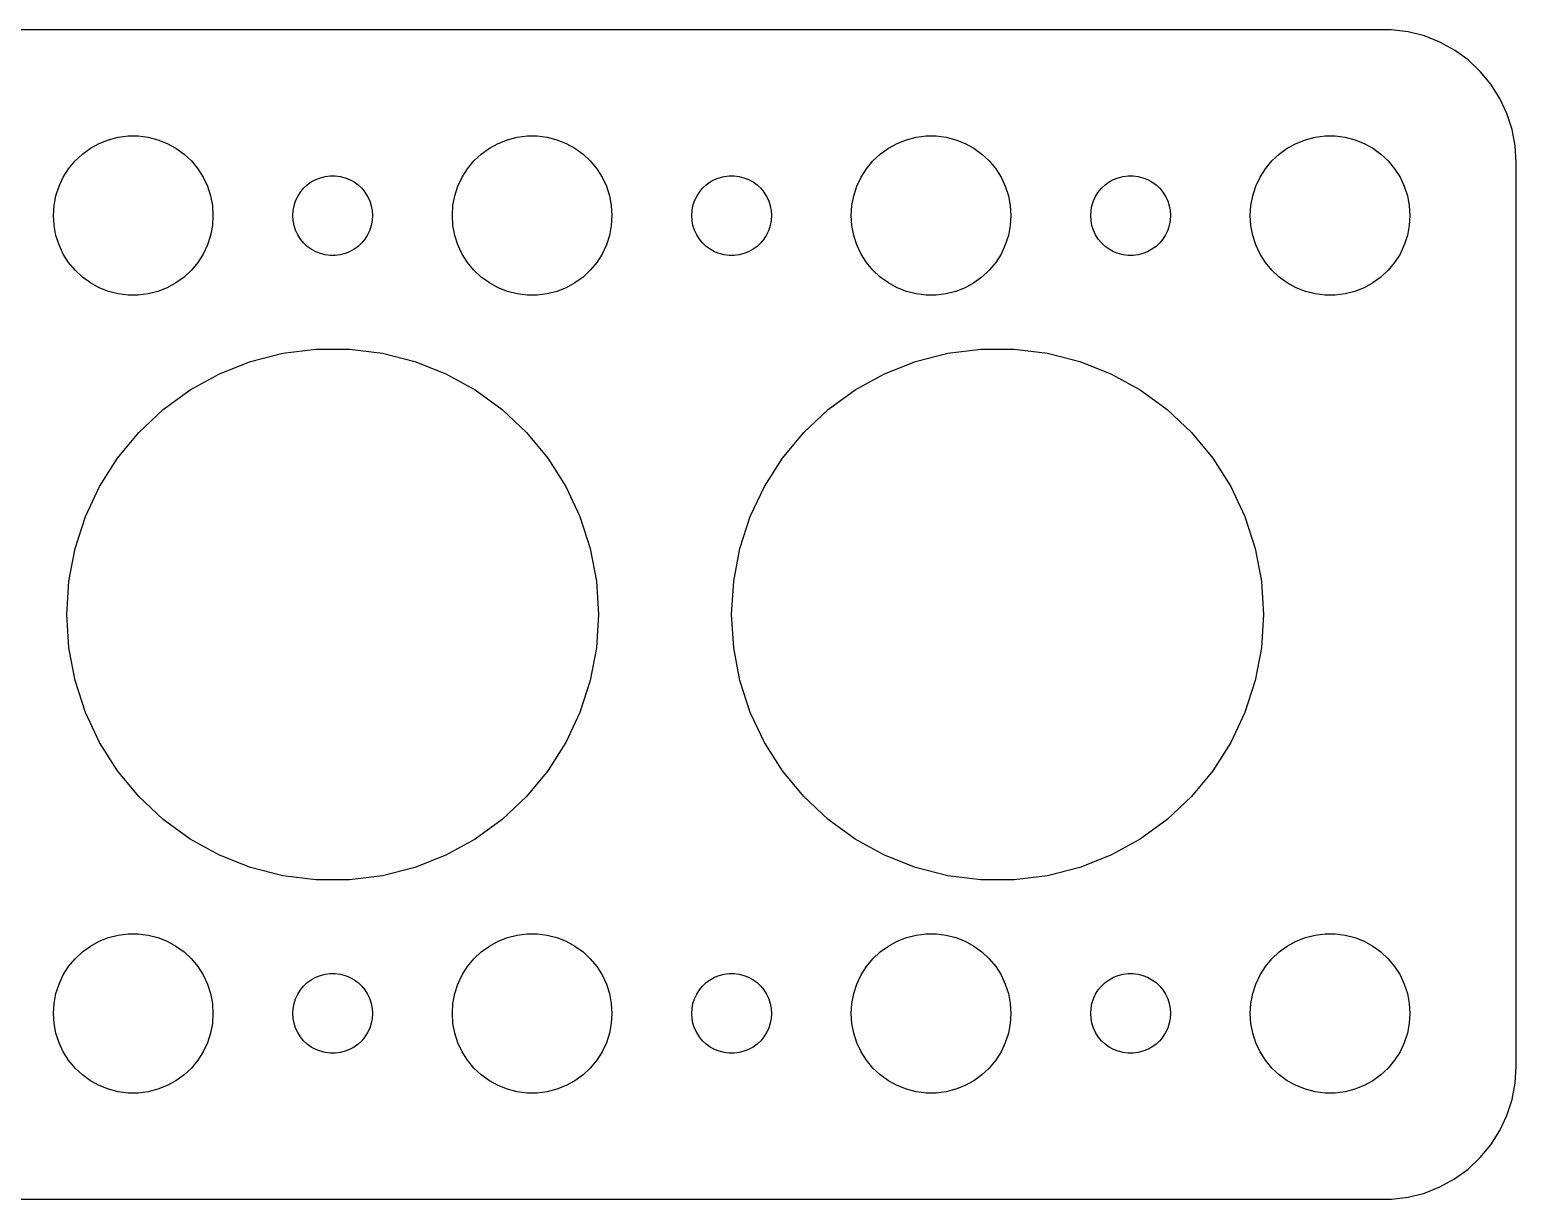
# Model space of a CAD drawing. Header units: metres. Extents: x -44.5 to 44.5, y 32 to 76.
# Drawn here: x -11.4 to 44.5, y 32 to 76 of the extents above; entities that cross this region are included whole.
import ezdxf

# ---------------------------------------------------------------- set-up
doc = ezdxf.new("R2010")
doc.units = ezdxf.units.M

msp = doc.modelspace()

# ---------------------------------------------------------------- linework, layer by layer
for p, q in [((39.8139, 75.9901), (-39.8139, 75.9901)), ((40.4369, 75.9114), (39.8139, 75.9901)), ((41.0451, 75.7553), (40.4369, 75.9114)), ((41.6289, 75.5241), (41.0451, 75.7553)), ((42.1791, 75.2216), (41.6289, 75.5241)), ((42.6871, 74.8526), (42.1791, 75.2216)), ((43.1448, 74.4227), (42.6871, 74.8526)), ((43.5451, 73.9389), (43.1448, 74.4227)), ((43.8815, 73.4088), (43.5451, 73.9389)), ((44.1489, 72.8406), (43.8815, 73.4088)), ((44.3429, 72.2434), (44.1489, 72.8406)), ((44.4606, 71.6267), (44.3429, 72.2434)), ((-9.10747, 71.533), (-8.77733, 71.7145)), ((-8.77733, 71.7145), (-8.42705, 71.8532)), ((-8.42705, 71.8532), (-8.06213, 71.9469)), ((-8.06213, 71.9469), (-7.68837, 71.9941)), ((-7.68837, 71.9941), (-7.31161, 71.9941)), ((-7.31161, 71.9941), (-6.93785, 71.9469)), ((-6.93785, 71.9469), (-6.57294, 71.8532)), ((-6.57294, 71.8532), (-6.22266, 71.7145)), ((-6.22266, 71.7145), (-5.89252, 71.533)), ((5.89252, 71.533), (6.22266, 71.7145)), ((6.22266, 71.7145), (6.57294, 71.8532)), ((6.57294, 71.8532), (6.93785, 71.9469)), ((6.93785, 71.9469), (7.31161, 71.9941)), ((7.31161, 71.9941), (7.68837, 71.9941)), ((7.68837, 71.9941), (8.06213, 71.9469)), ((8.06213, 71.9469), (8.42705, 71.8532)), ((8.42705, 71.8532), (8.77733, 71.7145)), ((8.77733, 71.7145), (9.10747, 71.533)), ((20.8925, 71.533), (21.2227, 71.7145)), ((21.2227, 71.7145), (21.5729, 71.8532)), ((21.5729, 71.8532), (21.9379, 71.9469)), ((21.9379, 71.9469), (22.3116, 71.9941)), ((22.3116, 71.9941), (22.6884, 71.9941)), ((22.6884, 71.9941), (23.0621, 71.9469)), ((23.0621, 71.9469), (23.427, 71.8532)), ((23.427, 71.8532), (23.7773, 71.7145)), ((23.7773, 71.7145), (24.1075, 71.533)), ((35.8925, 71.533), (36.2227, 71.7145)), ((36.2227, 71.7145), (36.5729, 71.8532)), ((36.5729, 71.8532), (36.9379, 71.9469)), ((36.9379, 71.9469), (37.3116, 71.9941)), ((37.3116, 71.9941), (37.6884, 71.9941)), ((37.6884, 71.9941), (38.0621, 71.9469)), ((38.0621, 71.9469), (38.427, 71.8532)), ((38.427, 71.8532), (38.7773, 71.7145)), ((38.7773, 71.7145), (39.1075, 71.533)), ((44.5, 71), (44.4606, 71.6267)), ((-9.92705, 70.7634), (-9.6869, 71.0536)), ((-9.6869, 71.0536), (-9.41226, 71.3115)), ((-9.41226, 71.3115), (-9.10747, 71.533)), ((-5.89252, 71.533), (-5.58772, 71.3115)), ((-5.58772, 71.3115), (-5.31308, 71.0536)), ((-5.31308, 71.0536), (-5.07294, 70.7634)), ((5.07294, 70.7634), (5.31308, 71.0536)), ((5.31308, 71.0536), (5.58772, 71.3115)), ((5.58772, 71.3115), (5.89252, 71.533)), ((9.10747, 71.533), (9.41226, 71.3115)), ((9.41226, 71.3115), (9.6869, 71.0536)), ((9.6869, 71.0536), (9.92705, 70.7634)), ((20.0729, 70.7634), (20.3131, 71.0536)), ((20.3131, 71.0536), (20.5877, 71.3115)), ((20.5877, 71.3115), (20.8925, 71.533)), ((24.1075, 71.533), (24.4123, 71.3115)), ((24.4123, 71.3115), (24.6869, 71.0536)), ((24.6869, 71.0536), (24.927, 70.7634)), ((35.0729, 70.7634), (35.3131, 71.0536)), ((35.3131, 71.0536), (35.5877, 71.3115)), ((35.5877, 71.3115), (35.8925, 71.533)), ((39.1075, 71.533), (39.4123, 71.3115)), ((39.4123, 71.3115), (39.6869, 71.0536)), ((39.6869, 71.0536), (39.927, 70.7634)), ((44.5, 37), (44.5, 71)), ((-10.2893, 70.1044), (-10.1289, 70.4453)), ((-10.1289, 70.4453), (-9.92705, 70.7634)), ((-5.07294, 70.7634), (-4.87108, 70.4453)), ((-4.87108, 70.4453), (-4.71066, 70.1044)), ((-0.63866, 70.3572), (-0.46352, 70.4266)), ((-0.46352, 70.4266), (-0.28107, 70.4734)), ((-0.28107, 70.4734), (-0.09418, 70.497)), ((-0.09418, 70.497), (0.09418, 70.497)), ((0.09418, 70.497), (0.28107, 70.4734)), ((0.28107, 70.4734), (0.46352, 70.4266)), ((0.46352, 70.4266), (0.63866, 70.3572)), ((4.71066, 70.1044), (4.87108, 70.4453)), ((4.87108, 70.4453), (5.07294, 70.7634)), ((9.92705, 70.7634), (10.1289, 70.4453)), ((10.1289, 70.4453), (10.2893, 70.1044)), ((14.3613, 70.3572), (14.5365, 70.4266)), ((14.5365, 70.4266), (14.7189, 70.4734)), ((14.7189, 70.4734), (14.9058, 70.497)), ((14.9058, 70.497), (15.0942, 70.497)), ((15.0942, 70.497), (15.2811, 70.4734)), ((15.2811, 70.4734), (15.4635, 70.4266)), ((15.4635, 70.4266), (15.6387, 70.3572)), ((19.7107, 70.1044), (19.8711, 70.4453)), ((19.8711, 70.4453), (20.0729, 70.7634)), ((24.927, 70.7634), (25.1289, 70.4453)), ((25.1289, 70.4453), (25.2893, 70.1044)), ((29.3613, 70.3572), (29.5365, 70.4266)), ((29.5365, 70.4266), (29.7189, 70.4734)), ((29.7189, 70.4734), (29.9058, 70.497)), ((29.9058, 70.497), (30.0942, 70.497)), ((30.0942, 70.497), (30.2811, 70.4734)), ((30.2811, 70.4734), (30.4635, 70.4266)), ((30.4635, 70.4266), (30.6387, 70.3572)), ((34.7107, 70.1044), (34.8711, 70.4453)), ((34.8711, 70.4453), (35.0729, 70.7634)), ((39.927, 70.7634), (40.1289, 70.4453)), ((40.1289, 70.4453), (40.2893, 70.1044)), ((-10.4057, 69.7461), (-10.2893, 70.1044)), ((-4.71066, 70.1044), (-4.59424, 69.7461)), ((-1.31445, 69.7226), (-1.21352, 69.8817)), ((-1.21352, 69.8817), (-1.09344, 70.0268)), ((-1.09344, 70.0268), (-0.95613, 70.1558)), ((-0.95613, 70.1558), (-0.80373, 70.2665)), ((-0.80373, 70.2665), (-0.63866, 70.3572)), ((0.63866, 70.3572), (0.80373, 70.2665)), ((0.80373, 70.2665), (0.95613, 70.1558)), ((0.95613, 70.1558), (1.09344, 70.0268)), ((1.09344, 70.0268), (1.21352, 69.8817)), ((1.21352, 69.8817), (1.31445, 69.7226)), ((4.59424, 69.7461), (4.71066, 70.1044)), ((10.2893, 70.1044), (10.4057, 69.7461)), ((13.6855, 69.7226), (13.7865, 69.8817)), ((13.7865, 69.8817), (13.9065, 70.0268)), ((13.9065, 70.0268), (14.0439, 70.1558)), ((14.0439, 70.1558), (14.1963, 70.2665)), ((14.1963, 70.2665), (14.3613, 70.3572)), ((15.6387, 70.3572), (15.8037, 70.2665)), ((15.8037, 70.2665), (15.9561, 70.1558)), ((15.9561, 70.1558), (16.0934, 70.0268)), ((16.0934, 70.0268), (16.2135, 69.8817)), ((16.2135, 69.8817), (16.3145, 69.7226)), ((19.5942, 69.7461), (19.7107, 70.1044)), ((25.2893, 70.1044), (25.4057, 69.7461)), ((28.6855, 69.7226), (28.7865, 69.8817)), ((28.7865, 69.8817), (28.9065, 70.0268)), ((28.9065, 70.0268), (29.0439, 70.1558)), ((29.0439, 70.1558), (29.1963, 70.2665)), ((29.1963, 70.2665), (29.3613, 70.3572)), ((30.6387, 70.3572), (30.8037, 70.2665)), ((30.8037, 70.2665), (30.9561, 70.1558)), ((30.9561, 70.1558), (31.0934, 70.0268)), ((31.0934, 70.0268), (31.2135, 69.8817)), ((31.2135, 69.8817), (31.3145, 69.7226)), ((34.5942, 69.7461), (34.7107, 70.1044)), ((40.2893, 70.1044), (40.4057, 69.7461)), ((-10.5, 69), (-10.4763, 69.376)), ((-10.4763, 69.376), (-10.4057, 69.7461)), ((-4.59424, 69.7461), (-4.52365, 69.376)), ((-4.52365, 69.376), (-4.5, 69)), ((-1.48816, 69.188), (-1.45287, 69.373)), ((-1.45287, 69.373), (-1.39465, 69.5522)), ((-1.39465, 69.5522), (-1.31445, 69.7226)), ((1.31445, 69.7226), (1.39465, 69.5522)), ((1.39465, 69.5522), (1.45287, 69.373)), ((1.45287, 69.373), (1.48816, 69.188)), ((4.5, 69), (4.52365, 69.376)), ((4.52365, 69.376), (4.59424, 69.7461)), ((10.4057, 69.7461), (10.4763, 69.376)), ((10.4763, 69.376), (10.5, 69)), ((13.5118, 69.188), (13.5471, 69.373)), ((13.5471, 69.373), (13.6053, 69.5522)), ((13.6053, 69.5522), (13.6855, 69.7226)), ((16.3145, 69.7226), (16.3947, 69.5522)), ((16.3947, 69.5522), (16.4529, 69.373)), ((16.4529, 69.373), (16.4882, 69.188)), ((19.5, 69), (19.5237, 69.376)), ((19.5237, 69.376), (19.5942, 69.7461)), ((25.4057, 69.7461), (25.4763, 69.376)), ((25.4763, 69.376), (25.5, 69)), ((28.5118, 69.188), (28.5471, 69.373)), ((28.5471, 69.373), (28.6053, 69.5522)), ((28.6053, 69.5522), (28.6855, 69.7226)), ((31.3145, 69.7226), (31.3947, 69.5522)), ((31.3947, 69.5522), (31.4529, 69.373)), ((31.4529, 69.373), (31.4882, 69.188)), ((34.5, 69), (34.5237, 69.376)), ((34.5237, 69.376), (34.5942, 69.7461)), ((40.4057, 69.7461), (40.4763, 69.376)), ((40.4763, 69.376), (40.5, 69)), ((-10.4763, 68.624), (-10.5, 69)), ((-4.5, 69), (-4.52365, 68.624)), ((-1.5, 69), (-1.48816, 69.188)), ((-1.48816, 68.812), (-1.5, 69)), ((-1.45287, 68.627), (-1.48816, 68.812)), ((1.48816, 68.812), (1.45287, 68.627)), ((1.48816, 69.188), (1.5, 69)), ((1.5, 69), (1.48816, 68.812)), ((4.52365, 68.624), (4.5, 69)), ((10.5, 69), (10.4763, 68.624)), ((13.5, 69), (13.5118, 69.188)), ((13.5118, 68.812), (13.5, 69)), ((13.5471, 68.627), (13.5118, 68.812)), ((16.4882, 68.812), (16.4529, 68.627)), ((16.4882, 69.188), (16.5, 69)), ((16.5, 69), (16.4882, 68.812)), ((19.5237, 68.624), (19.5, 69)), ((25.5, 69), (25.4763, 68.624)), ((28.5, 69), (28.5118, 69.188)), ((28.5118, 68.812), (28.5, 69)), ((28.5471, 68.627), (28.5118, 68.812)), ((31.4882, 68.812), (31.4529, 68.627)), ((31.4882, 69.188), (31.5, 69)), ((31.5, 69), (31.4882, 68.812)), ((34.5237, 68.624), (34.5, 69)), ((40.5, 69), (40.4763, 68.624)), ((-10.4057, 68.2539), (-10.4763, 68.624)), ((-10.2893, 67.8956), (-10.4057, 68.2539)), ((-4.59424, 68.2539), (-4.71066, 67.8956)), ((-4.52365, 68.624), (-4.59424, 68.2539)), ((-1.39465, 68.4478), (-1.45287, 68.627)), ((-1.31445, 68.2774), (-1.39465, 68.4478)), ((-1.21352, 68.1183), (-1.31445, 68.2774)), ((1.31445, 68.2774), (1.21352, 68.1183)), ((1.39465, 68.4478), (1.31445, 68.2774)), ((1.45287, 68.627), (1.39465, 68.4478)), ((4.59424, 68.2539), (4.52365, 68.624)), ((4.71066, 67.8956), (4.59424, 68.2539)), ((10.4057, 68.2539), (10.2893, 67.8956)), ((10.4763, 68.624), (10.4057, 68.2539)), ((13.6053, 68.4478), (13.5471, 68.627)), ((13.6855, 68.2774), (13.6053, 68.4478)), ((13.7865, 68.1183), (13.6855, 68.2774)), ((16.3145, 68.2774), (16.2135, 68.1183)), ((16.3947, 68.4478), (16.3145, 68.2774)), ((16.4529, 68.627), (16.3947, 68.4478)), ((19.5942, 68.2539), (19.5237, 68.624)), ((19.7107, 67.8956), (19.5942, 68.2539)), ((25.4057, 68.2539), (25.2893, 67.8956)), ((25.4763, 68.624), (25.4057, 68.2539)), ((28.6053, 68.4478), (28.5471, 68.627)), ((28.6855, 68.2774), (28.6053, 68.4478)), ((28.7865, 68.1183), (28.6855, 68.2774)), ((31.3145, 68.2774), (31.2135, 68.1183)), ((31.3947, 68.4478), (31.3145, 68.2774)), ((31.4529, 68.627), (31.3947, 68.4478)), ((34.5942, 68.2539), (34.5237, 68.624)), ((34.7107, 67.8956), (34.5942, 68.2539)), ((40.4057, 68.2539), (40.2893, 67.8956)), ((40.4763, 68.624), (40.4057, 68.2539)), ((-10.1289, 67.5547), (-10.2893, 67.8956)), ((-4.71066, 67.8956), (-4.87108, 67.5547)), ((-1.09344, 67.9732), (-1.21352, 68.1183)), ((-0.95613, 67.8442), (-1.09344, 67.9732)), ((-0.80373, 67.7335), (-0.95613, 67.8442)), ((-0.63866, 67.6427), (-0.80373, 67.7335)), ((-0.46352, 67.5734), (-0.63866, 67.6427)), ((0.63866, 67.6427), (0.46352, 67.5734)), ((0.80373, 67.7335), (0.63866, 67.6427)), ((0.95613, 67.8442), (0.80373, 67.7335)), ((1.09344, 67.9732), (0.95613, 67.8442)), ((1.21352, 68.1183), (1.09344, 67.9732)), ((4.87108, 67.5547), (4.71066, 67.8956)), ((10.2893, 67.8956), (10.1289, 67.5547)), ((13.9065, 67.9732), (13.7865, 68.1183)), ((14.0439, 67.8442), (13.9065, 67.9732)), ((14.1963, 67.7335), (14.0439, 67.8442)), ((14.3613, 67.6427), (14.1963, 67.7335)), ((14.5365, 67.5734), (14.3613, 67.6427)), ((15.6387, 67.6427), (15.4635, 67.5734)), ((15.8037, 67.7335), (15.6387, 67.6427)), ((15.9561, 67.8442), (15.8037, 67.7335)), ((16.0934, 67.9732), (15.9561, 67.8442)), ((16.2135, 68.1183), (16.0934, 67.9732)), ((19.8711, 67.5547), (19.7107, 67.8956)), ((25.2893, 67.8956), (25.1289, 67.5547)), ((28.9065, 67.9732), (28.7865, 68.1183)), ((29.0439, 67.8442), (28.9065, 67.9732)), ((29.1963, 67.7335), (29.0439, 67.8442)), ((29.3613, 67.6427), (29.1963, 67.7335)), ((29.5365, 67.5734), (29.3613, 67.6427)), ((30.6387, 67.6427), (30.4635, 67.5734)), ((30.8037, 67.7335), (30.6387, 67.6427)), ((30.9561, 67.8442), (30.8037, 67.7335)), ((31.0934, 67.9732), (30.9561, 67.8442)), ((31.2135, 68.1183), (31.0934, 67.9732)), ((34.8711, 67.5547), (34.7107, 67.8956)), ((40.2893, 67.8956), (40.1289, 67.5547)), ((-9.92705, 67.2366), (-10.1289, 67.5547)), ((-9.6869, 66.9464), (-9.92705, 67.2366)), ((-5.07294, 67.2366), (-5.31308, 66.9464)), ((-4.87108, 67.5547), (-5.07294, 67.2366)), ((-0.28107, 67.5266), (-0.46352, 67.5734)), ((-0.09418, 67.5029), (-0.28107, 67.5266)), ((0.09418, 67.5029), (-0.09418, 67.5029)), ((0.28107, 67.5266), (0.09418, 67.5029)), ((0.46352, 67.5734), (0.28107, 67.5266)), ((5.07294, 67.2366), (4.87108, 67.5547)), ((5.31308, 66.9464), (5.07294, 67.2366)), ((9.92705, 67.2366), (9.6869, 66.9464)), ((10.1289, 67.5547), (9.92705, 67.2366)), ((14.7189, 67.5266), (14.5365, 67.5734)), ((14.9058, 67.5029), (14.7189, 67.5266)), ((15.0942, 67.5029), (14.9058, 67.5029)), ((15.2811, 67.5266), (15.0942, 67.5029)), ((15.4635, 67.5734), (15.2811, 67.5266)), ((20.0729, 67.2366), (19.8711, 67.5547)), ((20.3131, 66.9464), (20.0729, 67.2366)), ((24.927, 67.2366), (24.6869, 66.9464)), ((25.1289, 67.5547), (24.927, 67.2366)), ((29.7189, 67.5266), (29.5365, 67.5734)), ((29.9058, 67.5029), (29.7189, 67.5266)), ((30.0942, 67.5029), (29.9058, 67.5029)), ((30.2811, 67.5266), (30.0942, 67.5029)), ((30.4635, 67.5734), (30.2811, 67.5266)), ((35.0729, 67.2366), (34.8711, 67.5547)), ((35.3131, 66.9464), (35.0729, 67.2366)), ((39.927, 67.2366), (39.6869, 66.9464)), ((40.1289, 67.5547), (39.927, 67.2366)), ((-9.41226, 66.6884), (-9.6869, 66.9464)), ((-9.10747, 66.467), (-9.41226, 66.6884)), ((-5.58772, 66.6884), (-5.89252, 66.467)), ((-5.31308, 66.9464), (-5.58772, 66.6884)), ((5.58772, 66.6884), (5.31308, 66.9464)), ((5.89252, 66.467), (5.58772, 66.6884)), ((9.41226, 66.6884), (9.10747, 66.467)), ((9.6869, 66.9464), (9.41226, 66.6884)), ((20.5877, 66.6884), (20.3131, 66.9464)), ((20.8925, 66.467), (20.5877, 66.6884)), ((24.4123, 66.6884), (24.1075, 66.467)), ((24.6869, 66.9464), (24.4123, 66.6884)), ((35.5877, 66.6884), (35.3131, 66.9464)), ((35.8925, 66.467), (35.5877, 66.6884)), ((39.4123, 66.6884), (39.1075, 66.467)), ((39.6869, 66.9464), (39.4123, 66.6884)), ((-8.77733, 66.2855), (-9.10747, 66.467)), ((-8.42705, 66.1468), (-8.77733, 66.2855)), ((-8.06213, 66.0531), (-8.42705, 66.1468)), ((-7.68837, 66.0059), (-8.06213, 66.0531)), ((-7.31161, 66.0059), (-7.68837, 66.0059)), ((-6.93785, 66.0531), (-7.31161, 66.0059)), ((-6.57294, 66.1468), (-6.93785, 66.0531)), ((-6.22266, 66.2855), (-6.57294, 66.1468)), ((-5.89252, 66.467), (-6.22266, 66.2855)), ((6.22266, 66.2855), (5.89252, 66.467)), ((6.57294, 66.1468), (6.22266, 66.2855)), ((6.93785, 66.0531), (6.57294, 66.1468)), ((7.31161, 66.0059), (6.93785, 66.0531)), ((7.68837, 66.0059), (7.31161, 66.0059)), ((8.06213, 66.0531), (7.68837, 66.0059)), ((8.42705, 66.1468), (8.06213, 66.0531)), ((8.77733, 66.2855), (8.42705, 66.1468)), ((9.10747, 66.467), (8.77733, 66.2855)), ((21.2227, 66.2855), (20.8925, 66.467)), ((21.5729, 66.1468), (21.2227, 66.2855)), ((21.9379, 66.0531), (21.5729, 66.1468)), ((22.3116, 66.0059), (21.9379, 66.0531)), ((22.6884, 66.0059), (22.3116, 66.0059)), ((23.0621, 66.0531), (22.6884, 66.0059)), ((23.427, 66.1468), (23.0621, 66.0531)), ((23.7773, 66.2855), (23.427, 66.1468)), ((24.1075, 66.467), (23.7773, 66.2855)), ((36.2227, 66.2855), (35.8925, 66.467)), ((36.5729, 66.1468), (36.2227, 66.2855)), ((36.9379, 66.0531), (36.5729, 66.1468)), ((37.3116, 66.0059), (36.9379, 66.0531)), ((37.6884, 66.0059), (37.3116, 66.0059)), ((38.0621, 66.0531), (37.6884, 66.0059)), ((38.427, 66.1468), (38.0621, 66.0531)), ((38.7773, 66.2855), (38.427, 66.1468)), ((39.1075, 66.467), (38.7773, 66.2855)), ((-3.09016, 63.5106), (-1.87381, 63.8229)), ((-1.87381, 63.8229), (-0.6279, 63.9803)), ((-0.6279, 63.9803), (0.6279, 63.9803)), ((0.6279, 63.9803), (1.87381, 63.8229)), ((1.87381, 63.8229), (3.09016, 63.5106)), ((21.9098, 63.5106), (23.1262, 63.8229)), ((23.1262, 63.8229), (24.3721, 63.9803)), ((24.3721, 63.9803), (25.6279, 63.9803)), ((25.6279, 63.9803), (26.8738, 63.8229)), ((26.8738, 63.8229), (28.0902, 63.5106)), ((-4.25778, 63.0483), (-3.09016, 63.5106)), ((3.09016, 63.5106), (4.25778, 63.0483)), ((20.7422, 63.0483), (21.9098, 63.5106)), ((28.0902, 63.5106), (29.2578, 63.0483)), ((-5.35826, 62.4433), (-4.25778, 63.0483)), ((4.25778, 63.0483), (5.35826, 62.4433)), ((19.6417, 62.4433), (20.7422, 63.0483)), ((29.2578, 63.0483), (30.3583, 62.4433)), ((-6.37424, 61.7051), (-5.35826, 62.4433)), ((5.35826, 62.4433), (6.37424, 61.7051)), ((18.6257, 61.7051), (19.6417, 62.4433)), ((30.3583, 62.4433), (31.3742, 61.7051)), ((-7.28967, 60.8455), (-6.37424, 61.7051)), ((6.37424, 61.7051), (7.28967, 60.8455)), ((17.7103, 60.8455), (18.6257, 61.7051)), ((31.3742, 61.7051), (32.2897, 60.8455)), ((-8.09016, 59.8778), (-7.28967, 60.8455)), ((7.28967, 60.8455), (8.09016, 59.8778)), ((16.9098, 59.8778), (17.7103, 60.8455)), ((32.2897, 60.8455), (33.0902, 59.8778)), ((-8.76306, 58.8175), (-8.09016, 59.8778)), ((8.09016, 59.8778), (8.76306, 58.8175)), ((16.2369, 58.8175), (16.9098, 59.8778)), ((33.0902, 59.8778), (33.7631, 58.8175)), ((-9.29776, 57.6812), (-8.76306, 58.8175)), ((8.76306, 58.8175), (9.29776, 57.6812)), ((15.7022, 57.6812), (16.2369, 58.8175)), ((33.7631, 58.8175), (34.2978, 57.6812)), ((-9.68582, 56.4869), (-9.29776, 57.6812)), ((9.29776, 57.6812), (9.68582, 56.4869)), ((15.3142, 56.4869), (15.7022, 57.6812)), ((34.2978, 57.6812), (34.6858, 56.4869)), ((-9.92114, 55.2533), (-9.68582, 56.4869)), ((9.68582, 56.4869), (9.92114, 55.2533)), ((15.0788, 55.2533), (15.3142, 56.4869)), ((34.6858, 56.4869), (34.9211, 55.2533)), ((-10, 54), (-9.92114, 55.2533)), ((9.92114, 55.2533), (10, 54)), ((15, 54), (15.0788, 55.2533)), ((34.9211, 55.2533), (35, 54)), ((-9.92114, 52.7467), (-10, 54)), ((10, 54), (9.92114, 52.7467)), ((15.0788, 52.7467), (15, 54)), ((35, 54), (34.9211, 52.7467)), ((-9.68582, 51.5131), (-9.92114, 52.7467)), ((9.92114, 52.7467), (9.68582, 51.5131)), ((15.3142, 51.5131), (15.0788, 52.7467)), ((34.9211, 52.7467), (34.6858, 51.5131)), ((-9.29776, 50.3188), (-9.68582, 51.5131)), ((9.68582, 51.5131), (9.29776, 50.3188)), ((15.7022, 50.3188), (15.3142, 51.5131)), ((34.6858, 51.5131), (34.2978, 50.3188)), ((-8.76306, 49.1825), (-9.29776, 50.3188)), ((9.29776, 50.3188), (8.76306, 49.1825)), ((16.2369, 49.1825), (15.7022, 50.3188)), ((34.2978, 50.3188), (33.7631, 49.1825)), ((-8.09016, 48.1222), (-8.76306, 49.1825)), ((8.76306, 49.1825), (8.09016, 48.1222)), ((16.9098, 48.1222), (16.2369, 49.1825)), ((33.7631, 49.1825), (33.0902, 48.1222)), ((-7.28967, 47.1545), (-8.09016, 48.1222)), ((8.09016, 48.1222), (7.28967, 47.1545)), ((17.7103, 47.1545), (16.9098, 48.1222)), ((33.0902, 48.1222), (32.2897, 47.1545)), ((-6.37424, 46.2949), (-7.28967, 47.1545)), ((7.28967, 47.1545), (6.37424, 46.2949)), ((18.6257, 46.2949), (17.7103, 47.1545)), ((32.2897, 47.1545), (31.3742, 46.2949)), ((-5.35826, 45.5567), (-6.37424, 46.2949)), ((6.37424, 46.2949), (5.35826, 45.5567)), ((19.6417, 45.5567), (18.6257, 46.2949)), ((31.3742, 46.2949), (30.3583, 45.5567)), ((-4.25778, 44.9517), (-5.35826, 45.5567)), ((5.35826, 45.5567), (4.25778, 44.9517)), ((20.7422, 44.9517), (19.6417, 45.5567)), ((30.3583, 45.5567), (29.2578, 44.9517)), ((-3.09016, 44.4894), (-4.25778, 44.9517)), ((4.25778, 44.9517), (3.09016, 44.4894)), ((21.9098, 44.4894), (20.7422, 44.9517)), ((29.2578, 44.9517), (28.0902, 44.4894)), ((-1.87381, 44.1771), (-3.09016, 44.4894)), ((-0.6279, 44.0197), (-1.87381, 44.1771)), ((1.87381, 44.1771), (0.6279, 44.0197)), ((3.09016, 44.4894), (1.87381, 44.1771)), ((23.1262, 44.1771), (21.9098, 44.4894)), ((24.3721, 44.0197), (23.1262, 44.1771)), ((26.8738, 44.1771), (25.6279, 44.0197)), ((28.0902, 44.4894), (26.8738, 44.1771)), ((0.6279, 44.0197), (-0.6279, 44.0197)), ((25.6279, 44.0197), (24.3721, 44.0197)), ((-8.42705, 41.8532), (-8.06213, 41.9469)), ((-8.06213, 41.9469), (-7.68837, 41.9941)), ((-7.68837, 41.9941), (-7.31161, 41.9941)), ((-7.31161, 41.9941), (-6.93785, 41.9469)), ((-6.93785, 41.9469), (-6.57294, 41.8532)), ((6.57294, 41.8532), (6.93785, 41.9469)), ((6.93785, 41.9469), (7.31161, 41.9941)), ((7.31161, 41.9941), (7.68837, 41.9941)), ((7.68837, 41.9941), (8.06213, 41.9469)), ((8.06213, 41.9469), (8.42705, 41.8532)), ((21.5729, 41.8532), (21.9379, 41.9469)), ((21.9379, 41.9469), (22.3116, 41.9941)), ((22.3116, 41.9941), (22.6884, 41.9941)), ((22.6884, 41.9941), (23.0621, 41.9469)), ((23.0621, 41.9469), (23.427, 41.8532)), ((36.5729, 41.8532), (36.9379, 41.9469)), ((36.9379, 41.9469), (37.3116, 41.9941)), ((37.3116, 41.9941), (37.6884, 41.9941)), ((37.6884, 41.9941), (38.0621, 41.9469)), ((38.0621, 41.9469), (38.427, 41.8532)), ((-9.41226, 41.3116), (-9.10747, 41.533)), ((-9.10747, 41.533), (-8.77733, 41.7145)), ((-8.77733, 41.7145), (-8.42705, 41.8532)), ((-6.57294, 41.8532), (-6.22266, 41.7145)), ((-6.22266, 41.7145), (-5.89252, 41.533)), ((-5.89252, 41.533), (-5.58772, 41.3116)), ((5.58772, 41.3116), (5.89252, 41.533)), ((5.89252, 41.533), (6.22266, 41.7145)), ((6.22266, 41.7145), (6.57294, 41.8532)), ((8.42705, 41.8532), (8.77733, 41.7145)), ((8.77733, 41.7145), (9.10747, 41.533)), ((9.10747, 41.533), (9.41226, 41.3116)), ((20.5877, 41.3116), (20.8925, 41.533)), ((20.8925, 41.533), (21.2227, 41.7145)), ((21.2227, 41.7145), (21.5729, 41.8532)), ((23.427, 41.8532), (23.7773, 41.7145)), ((23.7773, 41.7145), (24.1075, 41.533)), ((24.1075, 41.533), (24.4123, 41.3116)), ((35.5877, 41.3116), (35.8925, 41.533)), ((35.8925, 41.533), (36.2227, 41.7145)), ((36.2227, 41.7145), (36.5729, 41.8532)), ((38.427, 41.8532), (38.7773, 41.7145)), ((38.7773, 41.7145), (39.1075, 41.533)), ((39.1075, 41.533), (39.4123, 41.3116)), ((-9.92705, 40.7634), (-9.6869, 41.0536)), ((-9.6869, 41.0536), (-9.41226, 41.3116)), ((-5.58772, 41.3116), (-5.31308, 41.0536)), ((-5.31308, 41.0536), (-5.07294, 40.7634)), ((5.07294, 40.7634), (5.31308, 41.0536)), ((5.31308, 41.0536), (5.58772, 41.3116)), ((9.41226, 41.3116), (9.6869, 41.0536)), ((9.6869, 41.0536), (9.92705, 40.7634)), ((20.0729, 40.7634), (20.3131, 41.0536)), ((20.3131, 41.0536), (20.5877, 41.3116)), ((24.4123, 41.3116), (24.6869, 41.0536)), ((24.6869, 41.0536), (24.927, 40.7634)), ((35.0729, 40.7634), (35.3131, 41.0536)), ((35.3131, 41.0536), (35.5877, 41.3116)), ((39.4123, 41.3116), (39.6869, 41.0536)), ((39.6869, 41.0536), (39.927, 40.7634)), ((-10.2893, 40.1044), (-10.1289, 40.4453)), ((-10.1289, 40.4453), (-9.92705, 40.7634)), ((-5.07294, 40.7634), (-4.87108, 40.4453)), ((-4.87108, 40.4453), (-4.71066, 40.1044)), ((-0.95613, 40.1558), (-0.80373, 40.2665)), ((-0.80373, 40.2665), (-0.63866, 40.3573)), ((-0.63866, 40.3573), (-0.46352, 40.4266)), ((-0.46352, 40.4266), (-0.28107, 40.4734)), ((-0.28107, 40.4734), (-0.09418, 40.4971)), ((-0.09418, 40.4971), (0.09418, 40.4971)), ((0.09418, 40.4971), (0.28107, 40.4734)), ((0.28107, 40.4734), (0.46352, 40.4266)), ((0.46352, 40.4266), (0.63866, 40.3573)), ((0.63866, 40.3573), (0.80373, 40.2665)), ((0.80373, 40.2665), (0.95613, 40.1558)), ((4.71066, 40.1044), (4.87108, 40.4453)), ((4.87108, 40.4453), (5.07294, 40.7634)), ((9.92705, 40.7634), (10.1289, 40.4453)), ((10.1289, 40.4453), (10.2893, 40.1044)), ((14.0439, 40.1558), (14.1963, 40.2665)), ((14.1963, 40.2665), (14.3613, 40.3573)), ((14.3613, 40.3573), (14.5365, 40.4266)), ((14.5365, 40.4266), (14.7189, 40.4734)), ((14.7189, 40.4734), (14.9058, 40.4971)), ((14.9058, 40.4971), (15.0942, 40.4971)), ((15.0942, 40.4971), (15.2811, 40.4734)), ((15.2811, 40.4734), (15.4635, 40.4266)), ((15.4635, 40.4266), (15.6387, 40.3573)), ((15.6387, 40.3573), (15.8037, 40.2665)), ((15.8037, 40.2665), (15.9561, 40.1558)), ((19.7107, 40.1044), (19.8711, 40.4453)), ((19.8711, 40.4453), (20.0729, 40.7634)), ((24.927, 40.7634), (25.1289, 40.4453)), ((25.1289, 40.4453), (25.2893, 40.1044)), ((29.0439, 40.1558), (29.1963, 40.2665)), ((29.1963, 40.2665), (29.3613, 40.3573)), ((29.3613, 40.3573), (29.5365, 40.4266)), ((29.5365, 40.4266), (29.7189, 40.4734)), ((29.7189, 40.4734), (29.9058, 40.4971)), ((29.9058, 40.4971), (30.0942, 40.4971)), ((30.0942, 40.4971), (30.2811, 40.4734)), ((30.2811, 40.4734), (30.4635, 40.4266)), ((30.4635, 40.4266), (30.6387, 40.3573)), ((30.6387, 40.3573), (30.8037, 40.2665)), ((30.8037, 40.2665), (30.9561, 40.1558)), ((34.7107, 40.1044), (34.8711, 40.4453)), ((34.8711, 40.4453), (35.0729, 40.7634)), ((39.927, 40.7634), (40.1289, 40.4453)), ((40.1289, 40.4453), (40.2893, 40.1044)), ((-10.4763, 39.376), (-10.4057, 39.7461)), ((-10.4057, 39.7461), (-10.2893, 40.1044)), ((-4.71066, 40.1044), (-4.59424, 39.7461)), ((-4.59424, 39.7461), (-4.52365, 39.376)), ((-1.39465, 39.5522), (-1.31445, 39.7226)), ((-1.31445, 39.7226), (-1.21352, 39.8817)), ((-1.21352, 39.8817), (-1.09344, 40.0268)), ((-1.09344, 40.0268), (-0.95613, 40.1558)), ((0.95613, 40.1558), (1.09344, 40.0268)), ((1.09344, 40.0268), (1.21352, 39.8817)), ((1.21352, 39.8817), (1.31445, 39.7226)), ((1.31445, 39.7226), (1.39465, 39.5522)), ((4.52365, 39.376), (4.59424, 39.7461)), ((4.59424, 39.7461), (4.71066, 40.1044)), ((10.2893, 40.1044), (10.4057, 39.7461)), ((10.4057, 39.7461), (10.4763, 39.376)), ((13.6053, 39.5522), (13.6855, 39.7226)), ((13.6855, 39.7226), (13.7865, 39.8817)), ((13.7865, 39.8817), (13.9065, 40.0268)), ((13.9065, 40.0268), (14.0439, 40.1558)), ((15.9561, 40.1558), (16.0934, 40.0268)), ((16.0934, 40.0268), (16.2135, 39.8817)), ((16.2135, 39.8817), (16.3145, 39.7226)), ((16.3145, 39.7226), (16.3947, 39.5522)), ((19.5237, 39.376), (19.5942, 39.7461)), ((19.5942, 39.7461), (19.7107, 40.1044)), ((25.2893, 40.1044), (25.4057, 39.7461)), ((25.4057, 39.7461), (25.4763, 39.376)), ((28.6053, 39.5522), (28.6855, 39.7226)), ((28.6855, 39.7226), (28.7865, 39.8817)), ((28.7865, 39.8817), (28.9065, 40.0268)), ((28.9065, 40.0268), (29.0439, 40.1558)), ((30.9561, 40.1558), (31.0934, 40.0268)), ((31.0934, 40.0268), (31.2135, 39.8817)), ((31.2135, 39.8817), (31.3145, 39.7226)), ((31.3145, 39.7226), (31.3947, 39.5522)), ((34.5237, 39.376), (34.5942, 39.7461)), ((34.5942, 39.7461), (34.7107, 40.1044)), ((40.2893, 40.1044), (40.4057, 39.7461)), ((40.4057, 39.7461), (40.4763, 39.376)), ((-10.5, 39), (-10.4763, 39.376)), ((-4.52365, 39.376), (-4.5, 39)), ((-1.5, 39), (-1.48816, 39.188)), ((-1.48816, 39.188), (-1.45287, 39.373)), ((-1.45287, 39.373), (-1.39465, 39.5522)), ((1.39465, 39.5522), (1.45287, 39.373)), ((1.45287, 39.373), (1.48816, 39.188)), ((1.48816, 39.188), (1.5, 39)), ((4.5, 39), (4.52365, 39.376)), ((10.4763, 39.376), (10.5, 39)), ((13.5, 39), (13.5118, 39.188)), ((13.5118, 39.188), (13.5471, 39.373)), ((13.5471, 39.373), (13.6053, 39.5522)), ((16.3947, 39.5522), (16.4529, 39.373)), ((16.4529, 39.373), (16.4882, 39.188)), ((16.4882, 39.188), (16.5, 39)), ((19.5, 39), (19.5237, 39.376)), ((25.4763, 39.376), (25.5, 39)), ((28.5, 39), (28.5118, 39.188)), ((28.5118, 39.188), (28.5471, 39.373)), ((28.5471, 39.373), (28.6053, 39.5522)), ((31.3947, 39.5522), (31.4529, 39.373)), ((31.4529, 39.373), (31.4882, 39.188)), ((31.4882, 39.188), (31.5, 39)), ((34.5, 39), (34.5237, 39.376)), ((40.4763, 39.376), (40.5, 39)), ((-10.4763, 38.624), (-10.5, 39)), ((-10.4057, 38.2539), (-10.4763, 38.624)), ((-4.52365, 38.624), (-4.59424, 38.2539)), ((-4.5, 39), (-4.52365, 38.624)), ((-1.48816, 38.812), (-1.5, 39)), ((-1.45287, 38.627), (-1.48816, 38.812)), ((-1.39465, 38.4478), (-1.45287, 38.627)), ((1.45287, 38.627), (1.39465, 38.4478)), ((1.48816, 38.812), (1.45287, 38.627)), ((1.5, 39), (1.48816, 38.812)), ((4.52365, 38.624), (4.5, 39)), ((4.59424, 38.2539), (4.52365, 38.624)), ((10.4763, 38.624), (10.4057, 38.2539)), ((10.5, 39), (10.4763, 38.624)), ((13.5118, 38.812), (13.5, 39)), ((13.5471, 38.627), (13.5118, 38.812)), ((13.6053, 38.4478), (13.5471, 38.627)), ((16.4529, 38.627), (16.3947, 38.4478)), ((16.4882, 38.812), (16.4529, 38.627)), ((16.5, 39), (16.4882, 38.812)), ((19.5237, 38.624), (19.5, 39)), ((19.5942, 38.2539), (19.5237, 38.624)), ((25.4763, 38.624), (25.4057, 38.2539)), ((25.5, 39), (25.4763, 38.624)), ((28.5118, 38.812), (28.5, 39)), ((28.5471, 38.627), (28.5118, 38.812)), ((28.6053, 38.4478), (28.5471, 38.627)), ((31.4529, 38.627), (31.3947, 38.4478)), ((31.4882, 38.812), (31.4529, 38.627)), ((31.5, 39), (31.4882, 38.812)), ((34.5237, 38.624), (34.5, 39)), ((34.5942, 38.2539), (34.5237, 38.624)), ((40.4763, 38.624), (40.4057, 38.2539)), ((40.5, 39), (40.4763, 38.624)), ((-10.2893, 37.8956), (-10.4057, 38.2539)), ((-4.59424, 38.2539), (-4.71066, 37.8956)), ((-1.31445, 38.2774), (-1.39465, 38.4478)), ((-1.21352, 38.1183), (-1.31445, 38.2774)), ((-1.09344, 37.9732), (-1.21352, 38.1183)), ((1.21352, 38.1183), (1.09344, 37.9732)), ((1.31445, 38.2774), (1.21352, 38.1183)), ((1.39465, 38.4478), (1.31445, 38.2774)), ((4.71066, 37.8956), (4.59424, 38.2539)), ((10.4057, 38.2539), (10.2893, 37.8956)), ((13.6855, 38.2774), (13.6053, 38.4478)), ((13.7865, 38.1183), (13.6855, 38.2774)), ((13.9065, 37.9732), (13.7865, 38.1183)), ((16.2135, 38.1183), (16.0934, 37.9732)), ((16.3145, 38.2774), (16.2135, 38.1183)), ((16.3947, 38.4478), (16.3145, 38.2774)), ((19.7107, 37.8956), (19.5942, 38.2539)), ((25.4057, 38.2539), (25.2893, 37.8956)), ((28.6855, 38.2774), (28.6053, 38.4478)), ((28.7865, 38.1183), (28.6855, 38.2774)), ((28.9065, 37.9732), (28.7865, 38.1183)), ((31.2135, 38.1183), (31.0934, 37.9732)), ((31.3145, 38.2774), (31.2135, 38.1183)), ((31.3947, 38.4478), (31.3145, 38.2774)), ((34.7107, 37.8956), (34.5942, 38.2539)), ((40.4057, 38.2539), (40.2893, 37.8956)), ((-10.1289, 37.5547), (-10.2893, 37.8956)), ((-9.92705, 37.2366), (-10.1289, 37.5547)), ((-4.87108, 37.5547), (-5.07294, 37.2366)), ((-4.71066, 37.8956), (-4.87108, 37.5547)), ((-0.95613, 37.8442), (-1.09344, 37.9732)), ((-0.80373, 37.7335), (-0.95613, 37.8442)), ((-0.63866, 37.6428), (-0.80373, 37.7335)), ((-0.46352, 37.5734), (-0.63866, 37.6428)), ((-0.28107, 37.5266), (-0.46352, 37.5734)), ((-0.09418, 37.503), (-0.28107, 37.5266)), ((0.09418, 37.503), (-0.09418, 37.503)), ((0.28107, 37.5266), (0.09418, 37.503)), ((0.46352, 37.5734), (0.28107, 37.5266)), ((0.63866, 37.6428), (0.46352, 37.5734)), ((0.80373, 37.7335), (0.63866, 37.6428)), ((0.95613, 37.8442), (0.80373, 37.7335)), ((1.09344, 37.9732), (0.95613, 37.8442)), ((4.87108, 37.5547), (4.71066, 37.8956)), ((5.07294, 37.2366), (4.87108, 37.5547)), ((10.1289, 37.5547), (9.92705, 37.2366)), ((10.2893, 37.8956), (10.1289, 37.5547)), ((14.0439, 37.8442), (13.9065, 37.9732)), ((14.1963, 37.7335), (14.0439, 37.8442)), ((14.3613, 37.6428), (14.1963, 37.7335)), ((14.5365, 37.5734), (14.3613, 37.6428)), ((14.7189, 37.5266), (14.5365, 37.5734)), ((14.9058, 37.503), (14.7189, 37.5266)), ((15.0942, 37.503), (14.9058, 37.503)), ((15.2811, 37.5266), (15.0942, 37.503)), ((15.4635, 37.5734), (15.2811, 37.5266)), ((15.6387, 37.6428), (15.4635, 37.5734)), ((15.8037, 37.7335), (15.6387, 37.6428)), ((15.9561, 37.8442), (15.8037, 37.7335)), ((16.0934, 37.9732), (15.9561, 37.8442)), ((19.8711, 37.5547), (19.7107, 37.8956)), ((20.0729, 37.2366), (19.8711, 37.5547)), ((25.1289, 37.5547), (24.927, 37.2366)), ((25.2893, 37.8956), (25.1289, 37.5547)), ((29.0439, 37.8442), (28.9065, 37.9732)), ((29.1963, 37.7335), (29.0439, 37.8442)), ((29.3613, 37.6428), (29.1963, 37.7335)), ((29.5365, 37.5734), (29.3613, 37.6428)), ((29.7189, 37.5266), (29.5365, 37.5734)), ((29.9058, 37.503), (29.7189, 37.5266)), ((30.0942, 37.503), (29.9058, 37.503)), ((30.2811, 37.5266), (30.0942, 37.503)), ((30.4635, 37.5734), (30.2811, 37.5266)), ((30.6387, 37.6428), (30.4635, 37.5734)), ((30.8037, 37.7335), (30.6387, 37.6428)), ((30.9561, 37.8442), (30.8037, 37.7335)), ((31.0934, 37.9732), (30.9561, 37.8442)), ((34.8711, 37.5547), (34.7107, 37.8956)), ((35.0729, 37.2366), (34.8711, 37.5547)), ((40.1289, 37.5547), (39.927, 37.2366)), ((40.2893, 37.8956), (40.1289, 37.5547)), ((-9.6869, 36.9464), (-9.92705, 37.2366)), ((-9.41226, 36.6885), (-9.6869, 36.9464)), ((-5.31308, 36.9464), (-5.58772, 36.6885)), ((-5.07294, 37.2366), (-5.31308, 36.9464)), ((5.31308, 36.9464), (5.07294, 37.2366)), ((5.58772, 36.6885), (5.31308, 36.9464)), ((9.6869, 36.9464), (9.41226, 36.6885)), ((9.92705, 37.2366), (9.6869, 36.9464)), ((20.3131, 36.9464), (20.0729, 37.2366)), ((20.5877, 36.6885), (20.3131, 36.9464)), ((24.6869, 36.9464), (24.4123, 36.6885)), ((24.927, 37.2366), (24.6869, 36.9464)), ((35.3131, 36.9464), (35.0729, 37.2366)), ((35.5877, 36.6885), (35.3131, 36.9464)), ((39.6869, 36.9464), (39.4123, 36.6885)), ((39.927, 37.2366), (39.6869, 36.9464)), ((44.4606, 36.3733), (44.5, 37)), ((-9.10747, 36.467), (-9.41226, 36.6885)), ((-8.77733, 36.2855), (-9.10747, 36.467)), ((-5.89252, 36.467), (-6.22266, 36.2855)), ((-5.58772, 36.6885), (-5.89252, 36.467)), ((5.89252, 36.467), (5.58772, 36.6885)), ((6.22266, 36.2855), (5.89252, 36.467)), ((9.10747, 36.467), (8.77733, 36.2855)), ((9.41226, 36.6885), (9.10747, 36.467)), ((20.8925, 36.467), (20.5877, 36.6885)), ((21.2227, 36.2855), (20.8925, 36.467)), ((24.1075, 36.467), (23.7773, 36.2855)), ((24.4123, 36.6885), (24.1075, 36.467)), ((35.8925, 36.467), (35.5877, 36.6885)), ((36.2227, 36.2855), (35.8925, 36.467)), ((39.1075, 36.467), (38.7773, 36.2855)), ((39.4123, 36.6885), (39.1075, 36.467)), ((44.3429, 35.7566), (44.4606, 36.3733)), ((-8.42705, 36.1468), (-8.77733, 36.2855)), ((-8.06213, 36.0531), (-8.42705, 36.1468)), ((-7.68837, 36.0059), (-8.06213, 36.0531)), ((-7.31161, 36.0059), (-7.68837, 36.0059)), ((-6.93785, 36.0531), (-7.31161, 36.0059)), ((-6.57294, 36.1468), (-6.93785, 36.0531)), ((-6.22266, 36.2855), (-6.57294, 36.1468)), ((6.57294, 36.1468), (6.22266, 36.2855)), ((6.93785, 36.0531), (6.57294, 36.1468)), ((7.31161, 36.0059), (6.93785, 36.0531)), ((7.68837, 36.0059), (7.31161, 36.0059)), ((8.06213, 36.0531), (7.68837, 36.0059)), ((8.42705, 36.1468), (8.06213, 36.0531)), ((8.77733, 36.2855), (8.42705, 36.1468)), ((21.5729, 36.1468), (21.2227, 36.2855)), ((21.9379, 36.0531), (21.5729, 36.1468)), ((22.3116, 36.0059), (21.9379, 36.0531)), ((22.6884, 36.0059), (22.3116, 36.0059)), ((23.0621, 36.0531), (22.6884, 36.0059)), ((23.427, 36.1468), (23.0621, 36.0531)), ((23.7773, 36.2855), (23.427, 36.1468)), ((36.5729, 36.1468), (36.2227, 36.2855)), ((36.9379, 36.0531), (36.5729, 36.1468)), ((37.3116, 36.0059), (36.9379, 36.0531)), ((37.6884, 36.0059), (37.3116, 36.0059)), ((38.0621, 36.0531), (37.6884, 36.0059)), ((38.427, 36.1468), (38.0621, 36.0531)), ((38.7773, 36.2855), (38.427, 36.1468)), ((44.1489, 35.1594), (44.3429, 35.7566)), ((43.8815, 34.5912), (44.1489, 35.1594)), ((43.5451, 34.0611), (43.8815, 34.5912)), ((42.6871, 33.1474), (43.1448, 33.5773)), ((43.1448, 33.5773), (43.5451, 34.0611)), ((42.1791, 32.7784), (42.6871, 33.1474)), ((41.0451, 32.2447), (41.6289, 32.4759)), ((41.6289, 32.4759), (42.1791, 32.7784)), ((-39.8139, 32.0099), (39.8139, 32.0099)), ((39.8139, 32.0099), (40.4369, 32.0886)), ((40.4369, 32.0886), (41.0451, 32.2447))]:
    msp.add_line(p, q)

doc.saveas('drawing.dxf')
